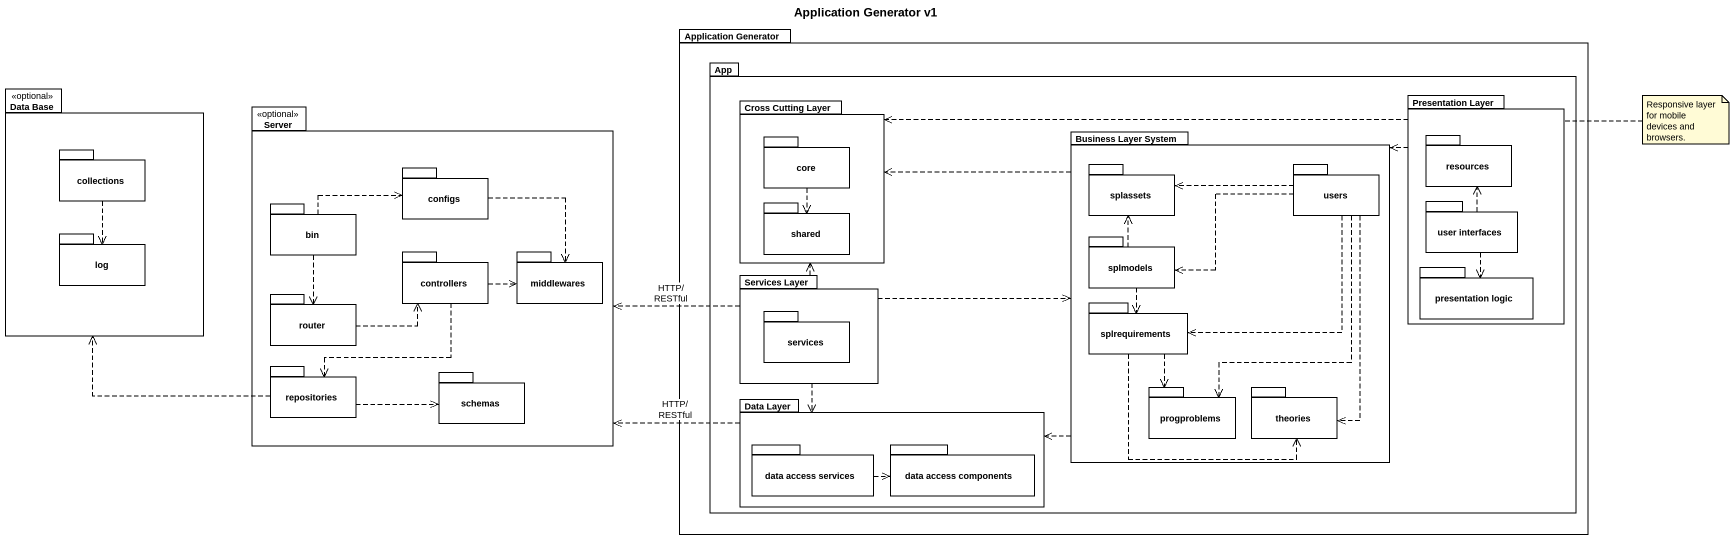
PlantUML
@startuml
title Application Generator v1
package "Application Generator" as Application_Generator #FFFFFF {
  package App #FFFFFF {
    package "Cross Cutting Layer" as Cross_Cutting_Layer #FFFFFF {
      package core #FFFFFF {
      }
      package shared #FFFFFF {
      }
    }
    package "Presentation Layer" as Presentation_Layer #FFFFFF {
      package resources #FFFFFF {
      }
      package "user interfaces" as user_interfaces #FFFFFF {
      }
      package "presentation logic" as presentation_logic #FFFFFF {
      }
    }
    package "Business Layer System" as Business_Layer_System #FFFFFF {
      package splassets #FFFFFF {
      }
      package users #FFFFFF {
      }
      package splmodels #FFFFFF {
      }
      package splrequirements #FFFFFF {
      }
      package progproblems #FFFFFF {
      }
      package theories #FFFFFF {
      }
    }
    package "Services Layer" as Services_Layer #FFFFFF {
      package services #FFFFFF {
      }
    }
    package "Data Layer" as Data_Layer #FFFFFF {
      package "data access services" as data_access_services #FFFFFF {
      }
      package "data access components" as data_access_components #FFFFFF {
      }
    }
  }
}
package "Data Base" as Data_Base <<optional>> #FFFFFF {
  package "collections" as collections_ #FFFFFF {
  }
  package log #FFFFFF {
  }
}
package Server <<optional>> #FFFFFF {
  package configs #FFFFFF {
  }
  package bin #FFFFFF {
  }
  package controllers #FFFFFF {
  }
  package middlewares #FFFFFF {
  }
  package router #FFFFFF {
  }
  package repositories #FFFFFF {
  }
  package schemas #FFFFFF {
  }
}
Presentation_Layer .left.> Cross_Cutting_Layer
Presentation_Layer .left.> Business_Layer_System
collections_ ..> log
core ..> shared
Business_Layer_System .left.> Cross_Cutting_Layer
Business_Layer_System .left.> Data_Layer
configs ..> middlewares
users .left.> splassets
users .left.> splmodels
users ..> splrequirements
users ..> progproblems
users ..> theories
bin .right.> configs
bin ..> router
splmodels .up.> splassets
splmodels ..> splrequirements
user_interfaces .up.> resources
user_interfaces ..> presentation_logic
controllers .right.> middlewares
controllers ..> repositories
Services_Layer .left.> Server : HTTP/RESTful
Services_Layer .up.> Cross_Cutting_Layer
Services_Layer .right.> Business_Layer_System
Services_Layer ..> Data_Layer
router .right.> controllers
splrequirements ..> progproblems
splrequirements .right.> theories
repositories .up.> Data_Base
repositories .right.> schemas
Data_Layer .left.> Server : HTTP/RESTful
data_access_services .right.> data_access_components
note right of Presentation_Layer : Responsive layer for mobile devices and browsers.
@enduml
